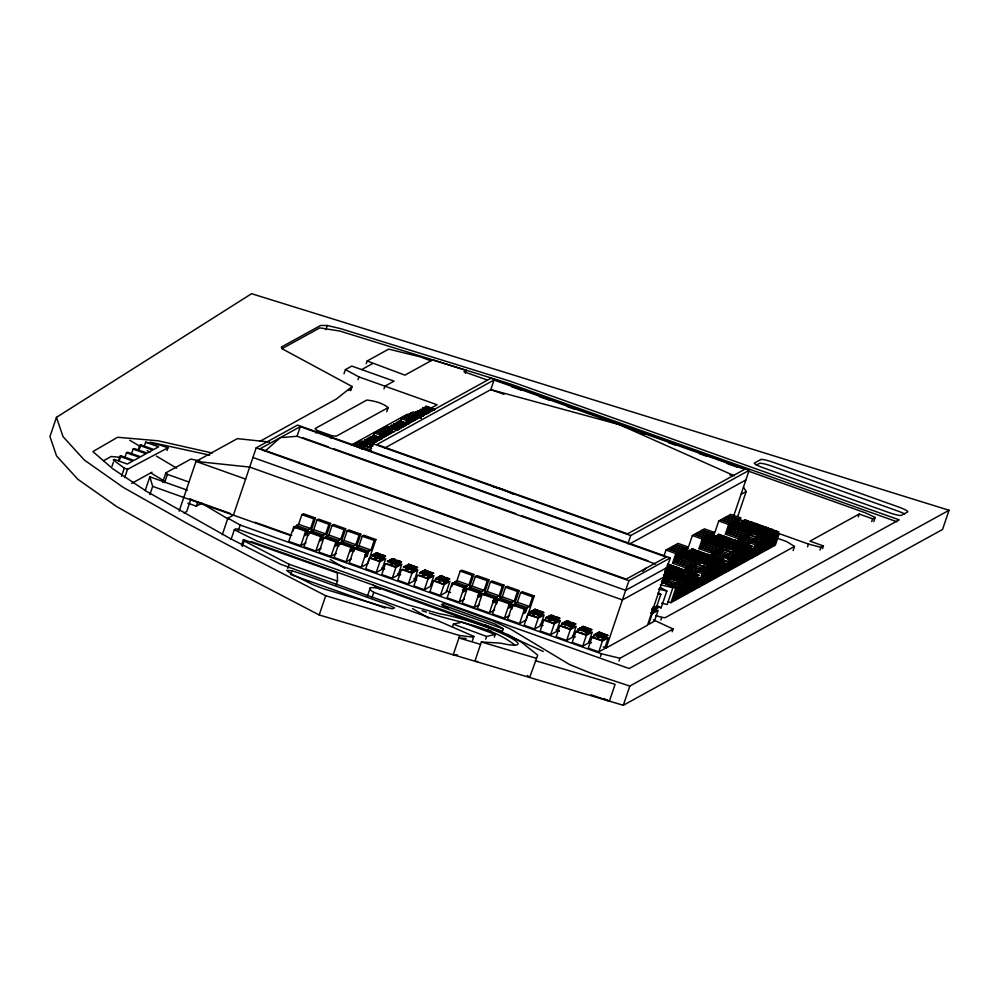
<?xml version="1.0" encoding="UTF-8"?>
<svg xmlns="http://www.w3.org/2000/svg" width="999" height="999" viewBox="0 0 999 999"><rect width="100%" height="100%" fill="white"/><g stroke="black" fill="none" stroke-linecap="round" stroke-linejoin="round"><path stroke-width="1.5" d="M56.456 417.345L49.95 436.575L56.543 455.906L77.885 479.333L116.796 506.655L180.032 542.332L319.205 614.972L623.301 705.294L942.544 529.482L949.05 510.264L251.573 293.706L56.456 417.345L63.049 436.675L84.403 460.102L123.302 487.425L186.538 523.101L254.545 559.028L325.711 595.741L459.74 635.551L472.927 637.112L473.851 636.413L437.437 620.504L280.756 564.31L230.669 538.786L146.341 491.233L112.712 468.743L92.895 451.585L117.607 437.275L158.117 440.784L212.275 453.022M112 466.296L113.399 462.175M118.481 460.489L119.868 456.368L120.941 455.781L133.928 460.414L139.473 457.367L126.486 452.734L124.625 458.229M119.081 461.276L120.941 455.781M121.503 476.323L124.288 468.081L113.262 460.015L114.323 459.428L127.31 464.06L132.855 461.001L119.868 456.368M131.231 454.582L133.092 449.088L134.166 448.501L147.153 453.134L152.697 450.074L139.71 445.454L138.312 449.575M124.725 477.572L127.51 469.33L167.944 447.777L160.24 445.179L145.642 442.182L144.718 444.93M138.911 450.362L140.772 444.867L153.759 449.488L158.629 446.815L145.642 442.182M145.205 490.546L149.85 476.81L187.437 490.209M149.887 494.605L152.672 486.376L149.85 476.81M167.008 450.524L167.944 447.777M162.612 482.455L165.871 472.839L190.859 459.078L199.9 460.976M164.635 482.604L167.42 474.363L165.871 472.839M179.146 511.188L195.991 461.413L237.35 438.636L269.555 442.045M190.896 499.138L186.713 511.5L184.016 512.986M187.824 503.184L196.316 506.206L197.715 502.085M222.302 534.677L227.884 518.194L233.416 515.147L256.194 447.852L297.54 425.087L670.279 557.929L647.502 625.224L606.156 648.001L603.221 646.952M231.081 539.398L234.34 529.782L235.527 528.871L237.837 529.145L629.195 668.543L899.175 519.855L510.089 381.181L340.746 328.683L327.285 325.499L320.592 325.474L281.293 347.115L283.079 349.288L352.11 386.526L350.724 390.646M238.336 530.531L240.197 525.037L227.884 518.194M241.546 545.117L243.406 539.622L337.312 572.976L337.5 581.118L336.101 585.239M242.32 546.453L244.181 540.958L243.406 539.622M325.886 329.62L327.285 325.499M281.78 437.55L297.028 436.251L300.287 426.635L666.258 557.08L626.186 579.145L260.215 448.701L300.287 426.635M315.996 433.129L316.92 430.382L315.06 428.583L366.858 400.05C374.25 400.899 382.38 402.822 388.149 407.642L386.75 411.763M343.993 373.738L345.392 369.618L351.81 366.084L394.031 381.131L384.902 386.163L383.966 388.911M295.629 527.859L296.441 525.462L298.614 524.263L301.86 514.647L303.509 513.748L315.472 518.006L313.836 518.918L310.577 528.533L308.404 529.72L306.78 534.527L304.957 535.539L306.581 530.731L294.605 526.461L293.681 526.972L288.798 541.396L300.774 545.666L306.031 542.769M292.982 531.268L294.205 527.672M331.044 438.486L331.98 435.739L336.351 436.163L388.149 407.642M287.762 568.406L289.161 564.298L244.181 540.958M291.084 573.301L291.958 570.741L303.022 574.4L386.538 604.17L394.53 607.829L392.495 608.828L382.704 606.418L323.751 588.861L313.236 584.852A1034.04 136.763 18.7 0 1 290.359 573.314L286.688 570.441L291.958 570.741M300.774 545.666L305.657 531.243L306.581 530.731M358.004 379.657L358.941 376.91L345.392 369.618M310.726 533.241L311.538 530.844L313.711 529.645L316.97 520.029L318.606 519.13L330.582 523.389L328.933 524.3L325.686 533.916L323.514 535.114L321.89 539.922L320.055 540.921L321.69 536.113L309.715 531.843L308.791 532.355L303.908 546.778L315.871 551.048L321.129 548.151M366.246 363.723L367.17 360.976L388.698 349.126L420.429 356.905L430.881 360.839M308.491 535.452L309.715 531.843M310.602 532.43L315.472 518.006M315.871 551.048L320.754 536.625L321.69 536.113M338.611 540.496L326.648 536.226L328.821 535.027L332.068 525.412L333.716 524.512L345.691 528.783L344.043 529.682L340.784 539.298L338.611 540.496L336.988 545.304L335.164 546.303L336.788 541.495L324.812 537.237L323.888 537.749L319.006 552.16L330.981 556.431L336.238 553.533M325.699 537.812L330.582 523.389M360.077 448.101L360.889 445.704L355.319 443.718L353.321 444.817L358.891 446.803L360.889 445.704M360.602 447.814L361.413 445.417L363.399 444.318L357.829 442.332L355.844 443.431L361.413 445.417M361.775 449.125L363.399 444.318M363.923 444.031L362.3 448.838L364.298 447.739L365.921 442.932L360.352 440.946L358.354 442.045L363.923 444.031L365.921 442.932M330.981 556.431L335.864 542.007L336.788 541.495M373.464 436.663L374.687 433.054L376.673 431.955L382.242 433.941L381.031 437.55M370.105 450.362L372.427 443.506L490.871 378.271L749.15 470.329L733.566 516.358M340.934 544.018L341.745 541.608L343.918 540.409L347.177 530.794L348.813 529.895L360.789 534.165L359.141 535.064L355.894 544.68L353.721 545.879L352.098 550.686L350.262 551.685L351.898 546.878L339.922 542.619L338.998 543.131L334.116 557.542L346.079 561.813L351.336 558.916M338.698 546.216L339.922 542.619M340.809 543.194L345.691 528.783M319.205 614.972L325.711 595.741M379.033 438.648L380.257 435.04L382.242 433.941M382.767 433.653L381.143 438.461L383.141 437.362L384.765 432.555L379.195 430.569L377.197 431.668L382.767 433.653L384.765 432.555M385.289 432.267L383.653 437.075L385.651 435.976L387.287 431.168L381.718 429.183L379.72 430.282L385.289 432.267L387.287 431.168M387.799 430.881L386.176 435.689L388.174 434.59L389.797 429.782L384.228 427.797L382.23 428.896L387.799 430.881L389.797 429.782M390.322 429.495L388.698 434.303L390.684 433.204L392.32 428.396L386.75 426.411L384.752 427.51L390.322 429.495L392.32 428.396M346.079 561.813L350.961 547.39L351.898 546.878M375.899 539.547L374.25 540.447L370.991 550.062L368.818 551.261L367.195 556.068L365.372 557.067L366.995 552.26L355.032 548.001L354.096 548.513L349.213 562.924L361.188 567.195L367.757 563.573L375.899 539.547L363.923 535.277L362.275 536.188L359.028 545.791L356.855 546.99L356.044 549.4M353.808 551.598L355.032 548.001M355.906 548.576L360.789 534.165M399.862 422.127L401.074 418.519L403.072 417.42L408.641 419.405L407.018 424.213M405.831 422.902L406.643 420.504L408.641 419.405M409.815 415.659L410.626 413.261L416.196 415.247L414.573 420.055L412.575 421.153L414.198 416.346L416.196 415.247M409.165 419.118L407.542 423.926L409.528 422.827L411.163 418.019L405.594 416.034L403.596 417.132L409.165 419.118L411.163 418.019M411.675 417.732L410.052 422.54L412.05 421.441L413.673 416.633L408.104 414.647L406.106 415.746L411.675 417.732L413.673 416.633M361.188 567.195L366.071 552.772L366.995 552.26M416.72 414.96L415.084 419.767L417.082 418.668L418.706 413.861L413.136 411.875L411.151 412.974L416.72 414.96L418.706 413.861M367.445 596.191L370.229 587.961M376.223 572.552L379.882 561.738L385.739 558.516L382.08 569.33L376.223 572.552L365.734 568.818L369.393 558.004L379.882 561.738M371.903 597.814L373.763 592.332A33.729 4.458 18.7 0 1 381.993 589.035L508.166 634.627L521.903 642.519L537.712 655.144L529.657 677.484L527.335 675.511M392.27 578.271L395.929 567.457L401.785 564.235L398.126 575.049L392.27 578.271L381.78 574.537L385.439 563.723L395.929 567.457M465.372 373.214L466.296 370.467L432.642 359.865L404.92 375.137L367.17 360.976M408.316 583.99L411.975 573.176L417.832 569.954L414.173 580.769L408.316 583.99L397.827 580.257L401.486 569.442L411.975 573.176M494.055 379.995L376.898 444.518L627.522 533.841L744.68 469.318L494.055 379.995L490.809 389.61L384.54 448.126M424.363 589.71L428.022 578.896L433.878 575.674L430.219 586.488L424.363 589.71L413.873 585.976L417.532 575.162L428.022 578.896M435.926 579.582L433.578 580.881L429.92 591.695L440.409 595.429L446.266 592.207L449.925 581.393L444.068 584.615L440.409 595.429M443.007 606.043L443.943 603.296L492.669 620.766L510.289 628.945L569.605 664.56L590.534 673.101L629.82 686.063L949.05 510.264M453.983 584.303L454.795 581.905L456.968 580.706L460.214 571.091L461.863 570.179L473.826 574.45L472.19 575.362L468.931 584.964L466.758 586.163L465.134 590.971L463.311 591.982L464.935 587.175L452.959 582.904L452.035 583.416L447.152 597.839L459.128 602.097L464.385 599.213M451.748 586.513L452.959 582.904M459.128 602.097L464.011 587.687L464.935 587.175M452.472 626.91L453.396 624.163L462.013 622.14L495.242 634.427L494.305 637.175M469.08 589.685L469.892 587.287L472.065 586.088L475.324 576.473L476.96 575.561L488.936 579.832L487.287 580.744L484.04 590.347L481.868 591.545L480.232 596.353L478.409 597.365L480.032 592.557L468.069 588.286L467.145 588.798L462.262 603.221L474.225 607.492L479.483 604.595M468.956 588.873L473.826 574.45M456.768 655.257L453.234 654.782L459.74 635.551M474.225 607.492L479.108 593.069L480.032 592.557M484.19 595.067L485.002 592.669L487.175 591.47L490.422 581.855L492.07 580.956L504.033 585.214L502.397 586.126L499.138 595.741L496.965 596.927L495.342 601.735L493.518 602.747L495.142 597.939L483.166 593.668L482.242 594.18L477.36 608.603L489.335 612.874L494.592 609.977M484.053 594.255L488.936 579.832M472.465 640.534L473.851 636.413M489.335 612.874L494.218 598.451L495.142 597.939M373.763 592.332L407.58 604.77L440.434 613.998A46.079 6.094 18.7 0 1 505.819 635.302A46.079 6.094 18.7 0 1 500.536 643.144L481.381 641.982L474.875 661.201L477.672 661.513M499.288 600.449L500.099 598.051L502.272 596.853L505.531 587.237L507.167 586.338L519.143 590.596L517.494 591.508L514.248 601.123L512.075 602.31L510.439 607.117L508.616 608.129L510.239 603.321L498.276 599.05L497.352 599.562L492.47 613.985L504.433 618.256L509.69 615.359M496.653 603.858L498.276 599.05M485.689 639.21L486.625 636.463L495.242 634.427M499.163 599.637L504.033 585.214M504.433 618.256L509.315 603.833L510.239 603.321M501.86 632.979L503.259 628.858L494.767 623.863L441.546 604.62L443.943 603.296M534.24 595.978L532.604 596.89L529.345 606.505L527.172 607.704L525.549 612.499L523.726 613.511L525.349 608.703L513.374 604.432L512.45 604.944L507.567 619.368L519.542 623.638L526.111 620.017L534.24 595.978L522.277 591.72L520.629 592.619L517.382 602.235L515.209 603.433L514.398 605.831M511.75 609.24L512.974 605.644M514.26 605.019L519.143 590.596M519.542 623.638L524.425 609.215L525.349 608.703M531.256 612.499L527.747 614.435L524.088 625.262L534.577 628.995L540.434 625.774L544.093 614.947L538.236 618.181L534.577 628.995M546.141 618.868L543.793 620.154L540.134 630.981L550.624 634.715L556.48 631.493L560.139 620.666L557.517 619.742M550.624 634.715L554.283 623.9L560.139 620.666M562.187 624.587L559.84 625.874L556.181 636.7L566.67 640.434L572.527 637.212L576.186 626.385L570.329 629.62L566.67 640.434M578.234 630.307L575.886 631.593L572.227 642.419L582.717 646.153L588.573 642.931L592.232 632.105L586.376 635.339L582.717 646.153M594.28 636.026L591.932 637.312L588.274 648.139L598.763 651.872L604.62 648.651L608.279 637.824L602.422 641.058L598.763 651.872M627.921 543.793L630.719 535.551L749.15 470.329M600.461 656.518L601.398 653.771L619.954 658.266L673.101 629.008L653.346 619.83M606.156 648.001L628.933 580.706L670.279 557.929M619.03 661.013L619.954 658.266M591.071 694.78L609.402 701.161L615.097 684.34L535.352 660.651M664.023 555.819L665.983 550.049L667.969 548.951L677.834 552.459L674.575 562.075L672.577 563.174L685.614 567.819L687.612 566.72L674.575 562.075M662.512 583.478L663.736 579.87L661.738 580.968M663.036 583.191L664.26 579.582L666.258 578.483L663.361 577.447M656.056 608.341L660.801 594.33L658.141 592.894M623.301 705.294L629.82 686.063M666.258 578.483L664.622 583.291L671.478 585.726M673.376 585.938L665.147 583.004L666.783 578.196L668.768 577.097L664.422 575.549M672.577 563.174L675.836 553.558L677.834 552.459M665.147 583.004L667.145 581.905L668.768 577.097M667.669 581.618L669.293 576.81L671.291 575.711C676.835 578.146 664.622 573.963 671.378 575.661L669.667 580.519L667.669 581.618L674.512 584.053M675.099 561.788L677.097 560.689L690.134 565.334L688.136 566.433L675.099 561.788L678.358 552.172L680.344 551.073L670.491 547.564L668.493 548.663L678.358 552.172M655.569 606.555L661.151 607.817L666.845 590.996L660.202 587.424M677.097 560.689L680.344 551.073M677.622 560.402L679.607 559.303L692.644 563.948L690.659 565.047L677.622 560.402L680.868 550.786L682.866 549.687L673.014 546.178L671.016 547.277L680.868 550.786M679.607 559.303L682.866 549.687M680.132 559.015L682.13 557.917L695.167 562.562L693.169 563.661L680.132 559.015L683.391 549.4L685.389 548.301L675.524 544.792L673.526 545.891L683.391 549.4M660.863 620.092L661.788 617.357L665.147 617.694L794.505 546.453L786.8 541.633L776.548 537.974M682.13 557.917L685.389 548.301M695.604 560.451L697.777 561.126L695.691 562.275L682.654 557.629L685.901 548.014L687.899 546.915L678.046 543.406L676.048 544.505L685.901 548.014M662.25 581.942L672.889 587.674L667.195 604.495L661.613 603.221M682.654 557.629L684.652 556.53L687.899 546.915M687.487 549.937L692.369 535.514L694.367 534.415L704.22 537.924L700.973 547.539L698.975 548.638L712.012 553.284L714.01 552.185L700.973 547.539M667.956 601.623L670.878 602.672L675.749 588.249L677.747 587.15L672.177 585.164L670.179 586.263L675.749 588.249M677.747 587.15L672.864 601.573L670.878 602.672M678.271 586.863L673.388 601.286L675.386 600.187L680.269 585.764L674.7 583.778L672.702 584.877L678.271 586.863L680.269 585.764M684.402 571.428L685.614 567.819M680.794 585.476L675.911 599.899L677.909 598.801L682.779 584.378L677.21 582.392L675.224 583.491L680.794 585.476L682.779 584.378M685.988 571.528L687.612 566.72M690.621 572.702L686.513 571.241L688.136 566.433M683.304 584.09L678.421 598.513L680.419 597.414L685.302 582.991L679.732 581.006L677.734 582.105L683.304 584.09L685.302 582.991M686.513 571.241L688.511 570.142L690.134 565.334M697.252 572.789L689.023 569.855L690.659 565.047M685.776 581.406L688.136 581.942L685.826 582.704L680.943 597.127L682.941 596.028L687.824 581.605L684.452 580.844M689.023 569.855L691.021 568.756L692.644 563.948M698.401 570.904L691.545 568.468L693.169 563.661M698.975 548.638L702.235 539.023L704.22 537.924M691.545 568.468L693.543 567.37L695.167 562.562M672.165 631.743L673.101 629.008M702.285 570.017L694.068 567.082L695.691 562.275M701.498 547.252L703.483 546.153L716.533 550.799L714.535 551.898L701.498 547.252L704.745 537.637L706.743 536.538L696.89 533.029L694.892 534.128L704.745 537.637M690.034 583.316L686.375 594.13L688.124 593.169L691.783 582.355L690.034 583.316L687.1 582.28M694.068 567.082L696.053 565.983L697.689 561.176L684.652 556.53M703.483 546.153L706.743 536.538M704.008 545.866L706.006 544.767L719.043 549.413L717.045 550.511L704.008 545.866L707.267 536.251L709.265 535.152L699.4 531.643L697.414 532.742L707.267 536.251M695.354 575.337L696.578 571.728L698.576 570.629L704.145 572.614L699.263 587.037L697.265 588.136L702.147 573.713L704.145 572.614M706.006 544.767L709.265 535.152M706.53 544.48L708.528 543.381L721.565 548.026L719.567 549.125L706.53 544.48L709.777 534.865L711.775 533.766L701.922 530.257L699.924 531.356L709.777 534.865M708.528 543.381L711.775 533.766M727.309 554.982L720.454 552.547L722.452 551.448L724.075 546.64C717.482 544.73 729.445 549.188 724.175 546.59L722.09 547.739L709.04 543.094L712.299 533.478L714.297 532.38L704.445 528.871L702.447 529.97L712.299 533.478M698.051 578.896L694.392 589.71L696.141 588.748L699.799 577.934L698.051 578.896L695.129 577.859M709.04 543.094L711.038 541.995L714.297 532.38M712.961 538.136L718.768 520.979L720.766 519.88L730.619 523.389L727.372 533.004L725.374 534.103L738.411 538.748L740.409 537.649L727.372 533.004M704.67 572.327L699.787 586.75L701.785 585.651L706.655 571.228L701.086 569.243L699.1 570.342L704.67 572.327L706.655 571.228M710.389 558.091L712.012 553.284M707.18 570.941L702.297 585.364L704.295 584.265L709.178 569.842L703.608 567.857L701.61 568.955L707.18 570.941L709.178 569.842M712.387 556.992L714.01 552.185M714.535 551.898L712.899 556.705L714.897 555.606L716.533 550.799M709.702 569.555L704.819 583.978L706.817 582.879L711.7 568.456L706.131 566.47L704.133 567.569L709.702 569.555L711.7 568.456M722.277 557.754L715.421 555.319L717.045 550.511M712.225 568.169L707.342 582.592L709.327 581.493L714.21 567.07L708.641 565.084L706.655 566.183L712.225 568.169L714.21 567.07M715.421 555.319L717.419 554.22L719.043 549.413M726.161 556.868L717.944 553.933L719.567 549.125M725.374 534.103L728.621 524.487L730.619 523.389M717.944 553.933L719.929 552.834L721.565 548.026M720.454 552.547L722.09 547.739M727.884 532.717L729.882 531.618L742.919 536.263L740.921 537.362L727.884 532.717L731.143 523.101L733.141 522.002L723.276 518.493L721.29 519.592L731.143 523.101M716.42 568.781L712.762 579.595L714.51 578.633L718.169 567.819L716.42 568.781L713.498 567.732M729.882 531.618L733.141 522.002M730.406 531.331L732.404 530.232L745.441 534.877L743.443 535.976L730.406 531.331L733.666 521.715L735.651 520.616L725.798 517.107L723.8 518.206L733.666 521.715M719.105 567.307L715.434 578.121L717.182 577.16L720.853 566.346L719.105 567.307L716.171 566.271M721.353 562L722.976 557.192L724.974 556.093L730.544 558.079L725.661 572.502L723.663 573.601L728.546 559.178L730.544 558.079M732.404 530.232L735.651 520.616M732.929 529.945L734.914 528.846L747.951 533.491L745.966 534.59L732.929 529.945L736.176 520.329L738.174 519.23L728.321 515.721L726.323 516.82L736.176 520.329M737.761 516.396L746.178 491.52L743.456 487.162M734.914 528.846L738.174 519.23M749.899 532.43L752.259 532.966L750.574 532.055L748.476 533.204L735.439 528.558L738.698 518.943L740.684 517.844L730.831 514.335L728.833 515.434L738.698 518.943M735.439 528.558L737.437 527.46L740.684 517.844M731.056 557.792L726.186 572.215L728.171 571.116L733.054 556.693L727.484 554.707L725.486 555.806L731.056 557.792L733.054 556.693M737.187 542.357L738.411 538.748M733.578 556.406L728.696 570.829L730.694 569.73L735.576 555.307L730.007 553.321L728.009 554.42L733.578 556.406L735.576 555.307M738.773 542.457L740.409 537.649M748.888 545.591L739.297 542.17L740.921 537.362M736.101 555.019L731.218 569.442L733.216 568.344L738.086 553.921L732.517 551.935L730.531 553.034L736.101 555.019L738.086 553.921M739.297 542.17L741.295 541.071L742.919 536.263M750.037 543.718L741.82 540.784L743.443 535.976M738.611 553.633L733.728 568.044L735.726 566.945L740.609 552.534L735.039 550.549L733.041 551.648L738.611 553.633L740.609 552.534M741.82 540.784L743.818 539.685L745.441 534.877M751.186 541.833L744.33 539.398L745.966 534.59M744.33 539.398L746.328 538.299L747.951 533.491M755.069 540.934L746.852 538.011L748.476 533.204M746.852 538.011L748.85 536.913L750.474 532.105L737.437 527.46M748.151 546.266L749.362 542.657L751.36 541.558L756.93 543.543L752.047 557.966L750.062 559.065L754.932 544.642L756.93 543.543M748.176 551.298L744.505 562.112L746.253 561.151L749.924 550.337L748.176 551.298L745.242 550.262M757.454 543.256L752.572 557.679L754.57 556.58L759.452 542.157L753.883 540.172L751.885 541.271L757.454 543.256L759.452 542.157M759.977 541.87L755.094 556.293L757.092 555.194L761.962 540.771L756.393 538.786L754.407 539.885L759.977 541.87L761.962 540.771M762.487 540.484L757.604 554.895L759.602 553.808L764.485 539.385L758.915 537.4L756.917 538.498L762.487 540.484L764.485 539.385M765.009 539.098L760.127 553.508L762.125 552.41L767.007 537.999L761.438 536.013L759.44 537.112L765.009 539.098L767.007 537.999M777.234 535.289L773.576 546.103L775.324 545.142L778.983 534.328L777.234 535.289L774.312 534.253M793.119 550.574L794.505 546.453M807.579 546.815L808.503 544.068L820.903 547.34L823.426 545.941L809.977 541.146L859.177 514.048L872.639 518.843L875.174 517.457L865.309 512.787L747.876 470.929M819.967 550.087L820.903 547.34M822.502 548.688L823.426 545.941M858.253 516.795L859.177 514.048M871.715 521.59L872.639 518.843M873.775 521.578L875.174 517.457M265.11 451.098L280.244 437.674M642.732 571.216L646.228 568.119M352.11 386.526L336.488 398.951L259.827 441.383M103.509 460.751L111.101 456.506L120.105 457.28M281.843 348.776L319.78 327.884L339.935 331.081L509.278 383.579L896.902 521.74M126.486 452.734L127.547 452.147L140.534 456.78L146.079 453.721L133.092 449.088M139.71 445.454L140.772 444.867M131.743 483.354L151.985 472.202M361.663 369.593L372.552 363.599M348.589 390.434L351.298 388.936M196.316 506.206L201.673 503.259M466.296 370.467L463.986 371.74L487.387 380.07M351.298 445.03L407.142 414.273L409.99 414.872M410.626 413.261L408.628 414.36L414.198 416.346M756.33 465.109L759.465 463.386A11.788 1.561 18.7 0 1 772.327 466.296L897.214 510.814A11.788 1.561 18.7 0 1 904.407 513.848M630.182 543.668L745.891 479.945M741.021 494.368L746.178 491.52M711.75 537.862L714.46 536.363M667.032 567.544L625.674 590.322L252.934 457.467M663.773 577.16L622.427 599.924L249.688 467.082L195.991 461.413L245.617 479.095M429.22 410.065C423.688 409.428 436.026 413.087 429.32 410.077C426.273 407.992 436.438 412.3 430.032 410.352M427.16 411.938C433.004 414.597 421.016 410.926 426.186 411.188M427.547 412.013L428.334 411.963M426.173 414.31L422.127 412.874L427.048 413.836L423.002 412.387L423.851 412.887M420.329 414.96L418.756 414.685M418.881 416.77L421.103 417.957M388.037 427.097L392.083 428.534L391.271 428.459M396.703 428.047C393.444 425.949 406.693 430.831 395.042 427.747M394.805 429.021L393.868 428.958M375.499 439.073C372.727 439.173 382.13 441.583 377.048 439.535M367.632 444.056C363.911 441.833 378.122 446.978 365.971 443.756M748.039 523.676L747.065 523.039L751.111 524.487L746.191 523.526L750.237 524.962L747.002 523.601M752.085 525.936L750.524 525.649M750.024 526.935L753.458 527.747L749.924 526.573M738.161 527.947L742.207 529.383L740.646 529.108M757.105 527.722L755.544 527.447M744.942 529.87L744.005 529.807M746.977 531.193L743.181 529.732L745.666 530.894M750.773 531.943L748.576 531.868M768.019 530.819C762.449 530.119 774.063 533.553 768.631 531.218M754.108 533.928L752.534 533.653M773.039 532.604C766.37 532.142 782.592 535.839 771.478 532.33M752.659 535.726L756.455 537.187L755.481 536.563M759.128 535.714L757.554 535.439M718.868 539.672C713.298 538.961 724.912 542.407 719.48 540.072M763.298 537.012L764.21 536.95M757.679 537.524L758.391 538.174M772.714 537.337L771.902 537.262M715.421 541.633C711.7 539.423 725.911 544.567 713.761 541.346M712.137 542.832C709.715 540.284 723.85 545.791 713.011 542.345M723.014 541.945L721.453 541.658M720.953 542.944C718.119 540.422 730.381 546.128 720.704 542.657M728.034 543.731L726.473 543.456M725.973 544.742L728.533 546.028L724.487 544.58L729.407 545.541L725.724 544.455M730.993 546.528L734.427 547.34L730.744 546.241M738.948 546.828L738.136 546.753M685.701 552.272L689.747 553.721L685.726 552.397M725.911 549.45L725.099 549.375M743.968 548.613C737.312 548.176 753.496 551.81 742.407 548.339M695.154 552.734C688.573 552.185 703.995 555.844 694.218 552.672M730.931 551.248L730.119 551.173M735.639 551.098C725.898 545.741 744.817 553.071 732.667 549.712M686.251 557.629L684.69 557.355M704.32 556.793L702.747 556.518M709.34 558.578L707.767 558.304M706.568 558.941L707.642 559.59L705.806 559.565L707.479 560.339L709.839 560.876L706.668 558.953L710.714 560.402L708.353 559.865M698.963 559.74L696.603 559.203M714.972 559.902C712.687 557.817 722.165 562.062 716.046 560.177M703.995 561.525L701.623 560.988M719.992 561.7L719.38 561.063L723.426 562.499L719.742 561.413M709.977 562.849L709.003 562.212L713.049 563.661L708.129 562.699L712.175 564.135L708.953 562.774M706.33 564.785L704.77 564.51M714.909 564.622L713.149 564.485L714.01 564.984M721.728 565.422L720.154 565.147M671.103 570.529L670.292 570.454M678.895 570.854C675.062 568.481 687.911 573.701 678.533 570.866C672.727 570.392 687.512 573.938 677.859 570.791M675.249 572.802L673.688 572.527M680.269 574.587L678.708 574.313M687.961 574.9L687.15 574.825M684.677 575.749L687.649 577.122L688.461 577.197L684.602 575.624L689.335 576.723L685.651 575.624M693.081 576.71C688.636 574.525 704.807 579.994 690.621 576.161M673.114 578.521L671.553 578.246M680.918 578.858L679.944 578.221L683.99 579.67L679.07 578.708L681.543 579.87M678.134 580.319L676.573 580.044M682.854 580.169L679.882 578.783M685.938 580.644C682.205 578.409 695.554 583.503 685.027 580.556M379.483 556.655L378.146 556.493L378.621 557.005M375.936 559.84L379.358 560.963M393.019 563.761L392.17 563.673M391.983 565.559L395.741 567.02L394.805 566.396M408.229 569.942L407.38 569.855M408.029 571.278L411.8 572.739L410.851 572.115M418.831 575.124L422.252 576.248M424.076 576.997L427.847 578.458L426.898 577.834M434.877 580.844L438.299 581.967M536.987 613.561L535.664 613.398L536.138 613.91M534.477 614.947L532.879 614.66M553.883 618.818L553.034 618.731M545.092 620.129L548.838 621.465M552.21 619.742C547.877 619.318 559.353 622.614 552.659 619.73C549.737 617.669 559.777 621.965 553.396 620.017M569.929 624.537C565.509 624.025 576.298 627.172 570.953 624.912M561.138 625.849L564.885 627.185M585.139 630.719L583.803 630.556L587.574 632.017L584.64 630.094L589.535 631.068L586.6 629.158L590.372 630.606L588.011 630.082M581.793 632.567L580.943 632.479M580.956 633.029L576.898 631.58L577.747 631.668M466.108 638.461L458.928 637.949L480.569 644.38M453.234 654.782L457.542 655.082M428.084 410.564L425.986 410.015M425.412 412.038L424.113 411.738M424.113 415.322L420.317 413.861L424.35 415.184M416.833 416.358L417.282 416.084M401.698 425.099L400.387 424.8M400.961 426.361L399.275 425.449L403.321 426.898L398.401 425.936L402.447 427.372L400.761 426.473M399.013 426.573L396.915 426.024M391.321 430.419L392.108 430.369M393.044 431.393L392.232 431.318L393.206 431.955M370.829 442.095C365.06 441.658 379.707 445.104 370.142 442.02M369.955 442.582L367.844 442.033M373.364 444.805L372.927 445.079M364.922 444.955L365.372 444.68M746.802 524.163L744.705 523.601M738.761 523.189L740.858 523.738M744.13 525.636L742.819 525.337M762.062 528.971C759.19 529.17 771.59 532.092 761.438 528.758M754.495 528.633C764.397 532.292 747.352 527.247 755.918 529.108M746.478 528.896L744.38 528.346M759.19 531.006L757.891 530.706M764.21 532.792L762.911 532.492M751.498 530.681L749.4 530.132M757.392 531.992C751.635 531.555 766.27 535.002 756.718 531.918M756.518 532.467L754.42 531.918M761.862 533.691L762.649 533.641M761.538 534.265L759.44 533.703M766.558 536.051L764.46 535.501M763.536 536.875L767.319 538.336L763.636 537.237M765.671 540.696L766.495 540.771L765.521 540.134M720.416 538.698L719.105 538.399M726.31 539.997C721.415 539.41 732.567 542.682 727.172 540.384M725.436 540.484L724.125 540.184M730.769 541.695C741.608 544.592 727.722 539.71 731.568 541.645M717.732 540.172L715.634 539.61M740.496 545.854L738.398 545.304M710.863 541.57L711.675 541.645L710.701 541.021M745.516 547.639L743.418 547.09M750.861 548.851L751.673 548.926L750.699 548.301M738.011 546.765C735.139 546.965 747.539 549.887 737.387 546.553M737.824 547.327L735.714 546.778M717.407 544.905L716.096 544.605M742.844 549.113L740.734 548.563M735.139 548.801L733.84 548.501M727.447 548.476L726.148 548.189M726.822 550.362L726.011 550.287L729.695 551.373M742.831 553.271L743.618 553.221M731.842 552.147L731.031 552.072L732.717 552.984M691.345 554.707L690.034 554.408M688.661 556.181L686.563 555.619M711.425 561.863L710.114 561.563M691.882 558.953L690.421 558.928M716.445 563.648L715.134 563.361M721.79 564.86L722.602 564.934L721.628 564.31M693.631 560.164L694.442 560.239L692.757 559.34M708.753 563.336L706.655 562.774M713.773 565.122L711.675 564.572M719.105 566.333L719.555 566.058M710.739 565.946L714.522 567.407L713.711 567.332M698.701 563.911L699.512 563.985L698.538 563.361M700.424 564.897C697.527 564.735 706.043 567.382 702.684 565.634M705.444 566.683L704.632 566.608L705.606 567.245M712.886 569.767L713.698 569.842L712.724 569.205M672.639 569.555L670.541 569.005M677.659 571.341L675.561 570.791M670.167 570.466C666.845 570.566 680.257 573.701 669.53 570.254M682.679 573.139L680.581 572.577M665.759 570.966L666.583 571.041L665.609 570.404M664.884 571.44L665.709 571.515L664.735 570.891M698.064 577.922L698.85 577.884M677.659 575.499C687.674 579.158 670.354 574.125 679.083 575.986M664.934 573.401L665.734 573.351M682.354 577.872L681.043 577.572M687.374 579.657L686.063 579.37M674.662 577.559L672.564 576.997M692.719 580.869L693.531 580.943L692.557 580.319M679.682 579.345L677.584 578.783M674.038 579.432L673.214 579.358L676.897 580.444M690.047 582.342L690.833 582.292M679.058 581.218L678.234 581.143L679.919 582.055M689.173 582.829L689.61 582.554M652.097 610.651L652.909 610.726L651.935 610.089M653.783 611.7L654.595 611.775L653.621 611.151M652.11 612.624L652.921 612.699L651.947 612.075M383.042 558.903L383.891 558.99L382.942 558.366M382.205 559.365L383.054 559.452L382.105 558.828M375.287 558.416L376.111 558.391M371.253 558.066L370.404 557.979L374.113 559.09M381.368 559.827L381.868 559.577M374.45 558.878L375.274 558.853M399.088 564.622L399.937 564.71L398.988 564.085M391.333 564.135L392.157 564.11M387.3 563.786L386.451 563.698L390.159 564.81M397.415 565.546L398.264 565.634L397.315 565.009M415.971 569.88L416.82 569.967L415.871 569.355M414.298 570.804L415.147 570.891L414.198 570.267M403.346 569.505L402.497 569.418L406.206 570.529M413.461 571.266L413.961 571.016M432.018 575.599L432.867 575.686L431.918 575.074M430.344 576.523L431.193 576.61L430.244 575.986M423.426 575.574L424.25 575.549M447.227 581.78L448.076 581.868L447.127 581.256M446.391 582.242L446.89 581.992M440.684 582.817C437.649 582.567 446.216 585.352 442.944 583.553M542.22 614.885L543.056 614.847M529.607 614.51C526.573 614.26 535.139 617.045 531.868 615.247M532.792 615.322L533.641 615.409L532.704 614.785M538.873 616.733L539.722 616.808L538.786 616.196M534.852 616.371L534.003 616.296L537.712 617.394M558.279 620.604L559.115 620.691L558.179 620.067M538.036 617.195L538.873 617.157M548.851 621.041L549.687 621.128L548.751 620.504M554.92 622.452L555.769 622.527L554.832 621.915M550.899 622.09L550.049 622.015L554.083 623.339M554.083 622.914L554.92 622.877M571.803 627.709L572.652 627.797L571.715 627.172M564.897 626.76L565.734 626.848L564.797 626.223M566.945 627.809L566.096 627.734L569.805 628.833M570.129 628.633L570.978 628.708L570.042 628.096M588.698 632.966L589.198 632.717M587.025 633.89L587.862 633.965L586.925 633.354M582.991 633.528L582.142 633.453L585.851 634.552M586.176 634.353L587.025 634.427L586.088 633.816M597.827 637.737L598.651 637.699M593.793 637.387L592.944 637.3L596.977 638.623M596.99 638.199L597.814 638.161M603.071 639.61L603.908 639.685L602.971 639.073M599.038 639.26L598.189 639.173L601.898 640.272M602.235 640.072L602.734 639.81M150.424 442.207L209.79 455.169M660.327 584.815L672.889 587.674M658.466 589.098L666.845 590.996M658.016 593.693L660.801 594.33M428.284 410.002L429.832 410.464M422.939 412.949L426.148 414.185M416.958 415.684L418.156 415.609M401.898 424.538L405.119 425.911L401.074 424.463L405.994 425.424L401.86 423.963M399.213 426.011L399.975 426.211M766.458 530.544C778.958 534.29 762.637 527.984 768.83 531.106M776.498 534.115L777.697 534.04M770.604 532.817L771.353 533.016M737.512 524.275L740.746 525.636L737.674 524.825M775.624 534.602L776.822 534.527M759.39 530.444C769.105 533.691 754.257 530.307 759.964 530.157M741.658 526.548C751.473 529.745 735.851 526.111 742.569 526.485M773.825 535.589L775.024 535.514M740.147 526.81L740.908 527.01M772.951 536.076L774.512 536.351L773.538 535.714M736.5 526.835L738.061 527.11L737.087 526.485M766.757 535.489C776.573 538.686 760.951 535.052 767.669 535.427M748.388 531.381C759.902 534.94 746.628 529.42 750.049 531.668M747.514 531.868L748.263 532.067M768.468 538.536L769.667 538.461M750.736 534.64L751.935 534.565M767.594 539.023L768.793 538.948M755.756 536.438L756.955 536.363M765.796 540.009L766.995 539.935M374.862 438.861C387.362 442.607 371.041 436.301 377.247 439.423M372.827 440.547C382.542 443.793 367.694 440.409 373.389 440.259M371.316 440.809L372.065 441.009M725.636 539.922C737.337 543.344 720.716 537 727.372 540.272M369.193 446.541L370.392 446.466M735.676 543.506L737.212 543.968M367.407 446.128C362.5 445.017 372.29 448.663 368.906 446.665M734.914 543.968L733.378 543.506M717.931 539.61C729.632 543.031 713.024 536.688 719.68 539.959M747.427 550.124L748.626 550.049M746.553 550.611L747.751 550.536M728.82 546.715L729.57 546.915M712.587 542.557L715.821 543.918L712.749 543.106M744.755 551.598L745.953 551.523M711.076 542.819L711.837 543.019M743.88 552.085L745.441 552.36L744.467 551.723M737.687 551.498L740.921 552.872L738.561 552.335M735.089 550.998L731.855 549.637L733.578 549.65M736.937 551.972L735.389 551.51M739.397 554.545L740.971 554.82L739.997 554.195M693.581 552.459L694.342 552.659M697.727 554.732L698.488 554.92M723.713 563.186L725.274 563.461L724.3 562.837M684.715 553.346L687.949 554.707L684.877 553.896M701.585 557.717L704.819 559.09L700.774 557.642L705.694 558.603L701.648 557.167L702.497 557.654M722.839 563.673L724.038 563.598M706.605 559.515L708.154 559.977M705.094 559.777L705.856 559.977M688.86 555.619C698.676 558.816 683.066 555.182 689.772 555.556M713.973 564.56L717.207 565.933L713.523 564.835M690.584 558.666C701.835 562.262 689.298 556.743 692.145 558.941M687.861 558.179C692.894 559.115 681.693 555.531 687.062 557.917M717.482 566.62L718.681 566.545M699.75 562.724L700.499 562.924M715.684 567.607L716.882 567.532M714.809 568.094L716.008 568.019M702.971 565.509L704.17 565.434M713.011 569.08L714.572 569.355L713.598 568.731M668.019 564.547L669.58 564.835L667.894 563.923M667.145 565.034L668.706 565.309L667.732 564.672M666.021 568.194L669.255 569.567L665.571 568.468M682.879 572.577C694.58 575.998 677.971 569.655 684.627 572.927M668.656 570.729L669.417 570.928M689.622 577.41L694.355 578.508L691.121 577.147L689.435 577.547L693.481 578.995L691.795 578.084M694.642 579.195L696.203 579.47L695.229 578.846M672.514 573.726L675.749 575.099L671.703 573.651L673.388 573.251L676.623 574.612L672.939 573.526M693.768 579.682L694.967 579.607M682.554 577.31C694.255 580.731 677.634 574.388 684.303 577.659M676.023 575.786L676.785 575.986M664.822 573.414L668.044 574.787L665.684 574.25M691.083 581.156L692.632 581.306M686.613 583.616L687.811 583.541M653.021 607.517L654.57 607.979M655.544 610.127L657.105 610.401L656.131 609.765M654.707 610.589L655.906 610.514M652.185 609.989L653.746 610.264L652.06 609.353M653.87 611.038L655.069 610.976M652.197 611.962L653.396 611.888M650.511 612.887L651.723 612.812M377.872 556.381L378.633 556.58M378.996 556.58L383.042 557.479L379.27 556.018L382.205 557.942L378.496 556.83M383.117 558.241L384.727 558.528L383.778 557.917M399.163 563.96L400.774 564.248L399.825 563.636M379.77 560.089L381.031 560.039M397.49 564.885L398.751 564.835M378.933 560.551L380.194 560.501M414.373 570.142L415.984 570.429L415.035 569.805M395.816 565.809L397.078 565.759M389.735 564.398L390.996 564.348M394.98 566.271L396.241 566.221M425.462 574.662C434.777 577.647 420.841 574.512 425.924 574.625M430.419 575.861L432.005 576.036M411.863 571.528L413.124 571.478M447.302 581.118L448.913 581.406L447.964 580.794M405.781 570.117L407.043 570.067M411.026 571.99L412.287 571.94M428.746 576.785L430.007 576.735M427.909 577.247L429.17 577.197M421.828 575.836L423.089 575.786M427.072 577.709L428.334 577.659M444.792 582.504L446.053 582.454M438.711 581.093L440.297 581.268M443.956 582.966L445.217 582.917M437.874 581.555L439.135 581.505M443.119 583.428L444.73 583.716L443.781 583.091M536.513 613.473L539.71 614.835L536.013 613.736M540.634 615.147L542.232 615.434L541.296 614.81M539.797 615.609L541.058 615.559M538.961 616.071L540.222 616.021M556.68 620.866L557.942 620.816M550.599 619.455L551.361 619.655M551.723 619.655L553.234 620.104M569.442 624.45C580.869 627.872 564.56 621.565 571.116 624.812M555.844 621.328L557.105 621.278M573.563 626.123L575.162 626.41L574.225 625.786M555.007 621.79L556.605 622.077L555.669 621.453M572.727 626.585L573.988 626.535M548.926 620.379L550.511 620.541M571.89 627.047L573.151 626.997M589.61 631.843L590.871 631.793M584.652 630.631L586.163 631.093M588.773 632.305L590.384 632.592L589.435 631.967M570.217 627.971L571.478 627.921M605.656 637.562L606.917 637.512M587.1 633.229L588.698 633.516L587.762 632.891M604.82 638.024L606.081 637.974M603.983 638.486L605.594 638.773L604.645 638.149M603.146 638.948L604.757 639.235L603.808 638.611M493.244 486.725L502.21 489.173L513.561 494.23M481.381 641.982L536.176 658.254M331.98 435.739L316.92 430.382M655.656 615.484L661.788 617.357M422.09 610.701L426.473 612.125M429.258 613.024C457.842 622.814 490.184 625.874 514.635 644.879M422.34 410.04C429.22 411.838 416.208 407.142 422.852 410.427C425.899 412.512 415.734 408.204 422.14 410.152M426.361 411.675C436.263 414.285 420.916 408.766 427.36 411.825M416.108 413.461C422.527 415.409 412.362 411.101 415.397 413.186M741.058 523.638L743.418 524.163L740.184 522.802L739.372 522.727L742.544 524.65L738.523 523.326M756.118 528.995L758.478 529.532L754.944 528.359M771.178 534.365C778.059 536.176 765.047 531.48 771.69 534.752C774.787 536.825 764.61 532.604 770.978 534.477M737.387 524.95L739.872 526.123L737.512 525.586M769.48 537.287L771.478 537.474M749.063 534.865L751.435 535.402L750.461 534.765M730.057 538.798C736.937 540.609 723.925 535.914 730.569 539.185C733.603 541.271 723.438 536.962 729.857 538.911M745.117 544.168C751.997 545.978 738.985 541.283 745.629 544.555C748.663 546.64 738.498 542.332 744.917 544.28M737.412 543.856C744.305 545.654 731.293 540.958 737.936 544.243C741.233 546.128 731.243 542.757 736.588 543.444M748.438 548.876L750.773 549.288M711.862 539.01L714.347 540.172L710.988 539.485M711.113 540.122L713.473 540.659L711.788 539.747M718.481 545.179L720.841 545.704L717.669 543.781L721.715 545.229L716.795 544.268L717.769 544.905M740.409 553.296L742.407 553.483M722.677 549.4L724.662 549.587M364.198 442.058L366.558 442.594L362.512 441.146L365.684 443.069L363.324 442.532M363.998 442.157L362 441.983M700.986 554.807C707.866 556.618 694.854 551.923 701.498 555.194C704.532 557.28 694.367 552.971 700.786 554.92M715.846 560.289C707.117 558.141 724.088 563.811 714.722 559.615M693.281 554.495C700.174 556.293 687.162 551.61 693.806 554.882C696.89 556.955 686.713 552.734 693.081 554.607M684.602 554.02L687.075 555.194L684.715 554.657M697.976 561.013L700.336 561.55L696.553 560.089L697.165 560.726L695.779 560.938M692.881 559.964L690.759 559.153M697.102 561.5L699.462 562.037L696.653 560.464M682.28 569.667C689.16 571.465 676.161 566.77 682.792 570.042C685.838 572.14 675.674 567.819 682.08 569.767M697.339 575.024C704.22 576.835 691.221 572.14 697.851 575.412C700.898 577.509 690.734 573.189 697.14 575.137M695.641 577.946L697.639 578.134M665.896 568.881L668.381 570.042L666.021 569.505M679.283 575.874L681.643 576.411L677.959 575.312M669.879 578.471L671.877 578.658M654.732 607.892L657.092 608.416L655.406 607.517M652.934 608.179L655.419 609.34L653.059 608.803M393.993 559.403C400.886 561.188 387.749 556.53 394.568 559.79C397.49 561.85 387.45 557.554 393.831 559.502M382.355 556.018L384.715 556.555L383.029 555.644M382.192 556.106C373.651 553.97 390.784 559.852 380.669 555.107C393.494 558.566 376.573 552.422 383.191 555.556M425.249 571.303L427.609 571.84L423.838 570.379L426.773 572.302L421.89 571.316L424.812 573.239L421.054 571.778L423.414 572.315M425.087 571.391L422.727 570.866L424.413 571.765M413.611 567.919L415.971 568.456L412.2 566.995L415.134 568.918L410.252 567.932L413.174 569.855L409.415 568.394L411.775 568.931M413.449 568.006L411.089 567.469L411.551 567.981M446.541 578.896L448.901 579.432L447.215 578.521M429.657 573.638L432.018 574.175L428.246 572.714L431.181 574.637L426.298 573.651L429.22 575.574L425.462 574.113L427.822 574.65M446.378 578.983C437.924 576.885 454.882 582.679 444.855 577.984C457.679 581.443 440.759 575.299 447.377 578.433M429.495 573.726L427.135 573.189L428.821 574.1M390.646 561.251C399.088 563.349 382.13 557.554 392.17 562.25C379.345 558.791 396.253 564.934 389.647 561.8M390.484 561.338L388.124 560.801L389.81 561.713M423.576 572.227L425.936 572.764L424.25 571.853M378.996 557.867C385.889 559.677 372.764 554.969 379.583 558.241C382.505 560.302 372.465 556.006 378.833 557.954M411.938 568.843L414.298 569.38L412.612 568.468M439.622 577.946L441.983 578.483L440.297 577.572M439.46 578.034C431.006 575.936 447.964 581.73 437.937 577.047C450.761 580.494 433.841 574.35 440.459 577.484M427.984 574.562L430.344 575.099L428.658 574.188M552.347 615.846C559.24 617.632 546.103 612.974 552.922 616.221C555.894 618.269 545.829 614.06 552.185 615.933M540.696 612.462L543.056 612.999L541.371 612.087M568.394 621.565C575.274 623.388 562.15 618.668 568.968 621.94C571.89 624 561.85 619.705 568.231 621.653M540.534 612.549C532.092 610.451 549.05 616.246 539.01 611.55C551.848 614.997 534.927 608.866 541.533 612M556.743 618.181L559.115 618.718L557.417 617.807M556.58 618.269C548.139 616.171 565.097 621.965 555.057 617.27C567.894 620.716 550.973 614.585 557.579 617.719M533.778 611.513L536.151 612.05L534.453 611.138M533.616 611.6C525.174 609.502 542.132 615.297 532.092 610.601C544.93 614.06 528.009 607.916 534.615 611.051M599.65 633.466L602.01 634.003L598.239 632.542L601.173 634.465L596.291 633.478L599.213 635.401L595.454 633.94L597.814 634.477M599.487 633.553L597.127 633.016L598.813 633.928M587.849 630.169L585.476 629.632L587.175 630.531M548.988 617.694C557.442 619.792 540.484 613.998 550.524 618.681C537.687 615.234 554.607 621.378 547.989 618.244M548.826 617.782L546.465 617.245L548.151 618.156M565.047 623.413C573.488 625.511 556.53 619.717 566.57 624.412C553.733 620.953 570.654 627.097 564.048 623.963M564.885 623.501L562.512 622.964L564.21 623.875M597.976 634.39L600.337 634.927L598.651 634.015M586.326 630.993L588.698 631.53L587.012 630.631M290.659 574.575L385.239 608.016M289.161 564.298L337.5 581.118M511.538 386.7L521.815 390.359M539.435 396.64L549.712 400.299M567.32 406.581L574.662 409.203M640.721 432.742L645.117 434.315M668.606 442.682L675.948 445.304M699.437 453.671L706.768 456.281M727.322 463.611L737.599 467.27M503.996 394.305L490.809 389.61L619.368 424.662L734.327 475.774M729.707 474.75L732.629 475.799M358.941 376.91L437.1 404.77L431.044 408.091L435.064 409.415L431.019 407.967L433.516 409.39M739.447 519.455L743.855 521.028M757.08 525.736L760.014 526.785M777.647 533.066L808.503 544.068M749.412 525.374L752.347 526.423M425.374 410.726L428.309 411.763M754.345 527.971L757.279 529.02M754.32 531.98L757.242 533.016M718.768 520.979L728.621 524.487M756.031 535.014L758.965 536.051M417.357 415.147L420.279 416.183M417.07 416.633L421.466 418.194M748.963 534.915L759.215 538.573M748.85 536.913L757.067 539.835M746.328 538.299L753.184 540.734M743.818 539.685L750.661 542.12M401.074 418.519L406.643 420.504M749.362 542.657L754.932 544.642M741.295 541.071L749.512 544.005M401.66 423.788L404.595 424.825M720.354 541.383L723.276 542.432M725.274 543.98L728.209 545.029M712.349 541.795L715.284 542.844M711.038 541.995L724.075 546.64M692.369 535.514L702.235 539.023M725.249 547.989L728.171 549.025M390.684 431.168L393.606 432.205M722.577 549.45L732.829 553.109M722.452 551.448L729.307 553.883M719.929 552.834L728.159 555.769M717.419 554.22L725.636 557.155M374.687 433.054L380.257 435.04M722.976 557.192L728.546 559.178M714.897 555.606L723.114 558.541M714.21 557.305L715.159 557.804L711.138 556.493L722.489 560.127M715.122 557.966L717.856 558.941M720.604 559.927L723.338 560.901M706.88 558.104L709.802 559.14M372.59 439.797L375.524 440.834M372.427 443.506L630.719 535.551M691.283 557.392L694.205 558.441M701.523 561.051L704.457 562.087M696.203 559.989L699.138 561.038M665.983 550.049L675.836 553.558M369.892 445.267L372.814 446.316M364.573 444.218L367.495 445.254M364.285 445.704L371.603 448.314M696.178 563.998L706.43 567.644M364.298 447.739L371.141 450.174M696.053 565.983L704.283 568.918M352.797 445.104L358.366 447.09M693.543 567.37L700.386 569.805M691.021 568.756L699.238 571.69M696.578 571.728L702.147 573.713M688.511 570.142L696.728 573.076M693.356 573.676L697.464 575.149M303.097 437.837L328.047 446.728M333.916 448.813L515.884 513.673M521.753 515.771L647.951 560.751M670.229 568.98L673.164 570.029M680.481 572.639L683.416 573.676M297.028 436.251L655.656 564.073M667.557 570.454L670.491 571.503M677.809 574.113L685.127 576.723M672.489 573.051L675.424 574.1M665.496 573.651L671.291 575.711M687.824 581.605L682.255 579.62L680.257 580.719L685.826 582.704M672.464 577.06L675.386 578.096M663.498 574.75L669.293 576.81M669.78 578.533L678.571 581.655M663.885 577.16L666.783 578.196M669.667 580.519L676.51 582.954M667.145 581.905L675.361 584.84M256.194 447.852L628.933 580.706M301.86 514.647L313.836 518.918M316.97 520.029L328.933 524.3M332.068 525.412L344.043 529.682M347.177 530.794L359.141 535.064M362.275 536.188L374.25 540.447M460.214 571.091L472.19 575.362M475.324 576.473L487.287 580.744M490.422 581.855L502.397 586.126M505.531 587.237L517.494 591.508M520.629 592.619L532.604 596.89M167.42 474.363L188.661 481.93M298.614 524.263L310.577 528.533M313.711 529.645L325.686 533.916M328.821 535.027L340.784 539.298M343.918 540.409L355.894 544.68M359.028 545.791L370.991 550.062M456.968 580.706L468.931 584.964M472.065 586.088L484.04 590.347M487.175 591.47L499.138 595.741M502.272 596.853L514.248 601.123M517.382 602.235L529.345 606.505M296.441 525.462L308.404 529.72M311.538 530.844L323.514 535.114M341.745 541.608L353.721 545.879M356.855 546.99L368.818 551.261M454.795 581.905L466.758 586.163M469.892 587.287L481.868 591.545M485.002 592.669L496.965 596.927M500.099 598.051L512.075 602.31M515.209 603.433L527.172 607.704M293.681 526.972L305.657 531.243M308.791 532.355L320.754 536.625M323.888 537.749L335.864 542.007M338.998 543.131L350.961 547.39M354.096 548.513L366.071 552.772M452.035 583.416L464.011 587.687M467.145 588.798L479.108 593.069M482.242 594.18L494.218 598.451M497.352 599.562L509.315 603.833M512.45 604.944L524.425 609.215M364.535 555.119L367.195 556.068M462.475 590.022L465.134 590.971M477.572 595.404L480.232 596.353M492.682 600.786L495.342 601.735M433.578 580.881L444.068 584.615M527.747 614.435L538.236 618.181M543.793 620.154L554.283 623.9M559.84 625.874L570.329 629.62M575.886 631.593L586.376 635.339M591.932 637.312L602.422 641.058M189.71 498.988L230.22 513.436M255.07 522.29L291.82 535.389M413.811 578.858L416.745 579.907M556.381 629.682L559.315 630.731M152.672 486.376L290.647 535.551M381.63 567.969L384.565 569.018M397.777 573.726L400.711 574.775M446.203 590.983L450.599 592.557M540.122 624.462L543.056 625.511M556.256 630.219L559.19 631.256M572.402 635.963L575.337 637.012M588.548 641.72L591.483 642.769M240.197 525.037L601.398 653.771M503.259 628.858L257.118 541.121L234.34 529.782M502.447 631.256L251.224 541.545M486.938 629.645L491.308 631.231M453.396 624.163L486.625 636.463M776.523 531.418L774.862 530.644L778.883 531.955L773.963 530.993L778.009 532.442L776.323 531.53M761.463 526.048L759.777 525.149L763.823 526.585L758.903 525.624L762.949 527.072L761.263 526.161M746.403 520.691L744.717 519.78L748.763 521.216L743.843 520.267L747.889 521.703L746.203 520.791M753.77 525.736L752.085 524.837L756.131 526.273L751.211 525.312L755.256 526.76L753.571 525.849M757.754 531.992C766.458 534.79 754.008 529.657 757.629 531.855M427.684 407.093L425.999 406.181L430.045 407.629L425.124 406.668L429.17 408.104L427.485 407.205M739.847 528.846L738.536 528.296M742.444 545.641L740.746 544.73L744.804 546.178L739.872 545.217L743.93 546.653L742.245 545.754M734.74 545.329L733.054 544.418L737.1 545.866L732.18 544.905L736.226 546.341L734.54 545.442M728.683 548.001C737.424 550.774 724.937 545.691 728.558 547.852M389.722 427.997L388.062 427.222M718.718 558.703L717.032 557.792L721.078 559.24L716.158 558.279L720.204 559.727L718.518 558.816M703.658 553.334L701.972 552.435L706.018 553.871L701.098 552.909L705.144 554.358L703.458 553.446M711.026 558.391L709.702 557.829M710.826 558.503L712.512 559.403L708.491 558.091L713.386 558.928L709.34 557.479L710.189 557.979M708.016 564.597L706.33 563.686L710.376 565.134L705.456 564.173L709.502 565.609L707.816 564.71M692.956 559.228L691.633 558.666M712.162 566.87L710.851 566.308M695.566 563.661L698.613 564.348M684.427 573.039C689.797 575.287 678.346 572.127 683.791 572.514M669.567 567.557L667.881 566.645L671.927 568.094L667.007 567.132L671.053 568.568L669.367 567.669M691.995 577.971L690.671 577.422M676.935 572.602L675.274 571.828L679.295 573.139L674.375 572.177L678.421 573.626L676.735 572.714M684.103 577.772L685.789 578.671L681.768 577.36L683.491 577.372L682.517 576.735M669.243 572.29L667.919 571.728M669.043 572.402L670.729 573.314L666.695 571.99L671.603 572.827L667.557 571.378L668.406 571.878M655.569 607.429L653.908 606.643L657.929 607.966L653.046 606.98L655.993 608.903L652.572 607.792M652.896 608.903L654.582 609.802L651.51 608.99M605.731 634.877L604.045 633.965L608.091 635.414L603.209 634.427L607.255 635.876L605.569 634.964M582.767 628.209L581.093 627.422L585.127 628.746L580.244 627.759L584.29 629.208L582.604 628.296M603.221 636.251L601.535 635.352L605.581 636.788L600.686 635.814L604.745 637.25L603.059 636.351M580.257 629.595L578.583 628.796L582.617 630.132L577.722 629.145L581.78 630.581L580.094 629.682M431.331 572.714L429.645 571.803L433.691 573.251L428.808 572.265L432.854 573.713L431.168 572.802M399.238 561.276L397.552 560.364L401.598 561.813L396.715 560.826L400.761 562.275L399.076 561.363M408.366 566.046L406.693 565.259L410.726 566.583L405.844 565.596L409.89 567.045L408.204 566.133M412.774 568.381L411.426 567.807M376.273 554.607L374.588 553.708L378.633 555.144L373.751 554.158L377.797 555.606L376.111 554.695M396.728 562.662L395.042 561.75L399.088 563.199L394.193 562.212L398.251 563.661L396.566 562.749M405.856 567.432L404.17 566.52L408.216 567.969L403.334 566.982L407.38 568.431L405.694 567.519M373.763 555.993L372.078 555.082L376.123 556.53L371.228 555.544L375.287 556.992L373.601 556.081M124.288 468.081L127.51 469.33M444.468 606.318L448.514 608.166M485.414 625.037L505.194 634.09M507.967 635.352L543.244 651.485M603.758 698.588L609.402 701.161M764.51 536.763C773.913 540.159 762.237 534.89 764.997 536.9M740.783 549.825L743.593 551.398L739.547 549.949L744.467 550.911L740.421 549.475L741.27 549.962M715.684 540.871C725.087 544.268 713.411 538.998 716.171 541.021M737.849 552.06L736.9 551.548L738.598 551.436M711.725 565.834C721.116 569.23 709.452 563.96 712.212 565.971M686.613 556.88C696.016 560.277 684.34 555.007 687.1 557.03M680.631 573.838C690.034 577.235 678.358 571.965 681.118 573.988M657.167 605.681L661.151 607.817M129.72 440.209L140.459 446.603M147.09 450.549L149.838 452.185M156.456 456.118L176.636 468.144M330.232 559.565L344.93 568.319M373.376 585.252L379.92 589.148M412.5 608.553L428.721 618.194M150.762 472.939L164.248 480.969M201.548 503.184L228.571 519.268M652.26 613.611L648.601 624.425L654.457 621.191L658.116 610.377L652.26 613.611M687.362 584.79L683.691 595.604L685.439 594.642L689.11 583.828L687.362 584.79M692.707 581.843L689.048 592.657L690.796 591.695L694.455 580.881L692.707 581.843M695.379 580.369L691.72 591.183L693.468 590.222L697.127 579.408L695.379 580.369M713.748 570.254L710.089 581.068L711.837 580.107L715.496 569.293L713.748 570.254M721.778 565.834L718.119 576.648L719.867 575.686L723.526 564.872L721.778 565.834M724.45 564.36L720.791 575.174L722.539 574.213L726.198 563.399L724.45 564.36M740.147 555.719L736.488 566.533L738.236 565.571L741.895 554.757L740.147 555.719M742.819 554.245L739.16 565.059L740.908 564.098L744.567 553.284L742.819 554.245M745.491 552.772L741.832 563.586L743.581 562.624L747.24 551.81L745.491 552.772M750.848 549.825L747.19 560.639L748.938 559.677L752.597 548.863L750.848 549.825M766.545 541.183L762.874 551.997L764.622 551.036L768.293 540.222L766.545 541.183M769.218 539.71L765.559 550.524L767.307 549.562L770.966 538.748L769.218 539.71M771.89 538.236L768.231 549.05L769.979 548.089L773.638 537.275L771.89 538.236M774.562 536.763L770.903 547.577L772.652 546.615L776.31 535.801L774.562 536.763M760.776 459.54L754.507 462.987A11.788 1.561 18.7 0 0 763.698 467.932L888.573 512.437A11.788 1.561 18.7 0 0 901.435 515.359L907.704 511.9A11.788 1.561 18.7 0 0 898.513 506.968L773.638 462.45A11.788 1.561 18.7 0 0 760.776 459.54M423.588 407.642L427.372 409.103L423.588 407.642M422.714 408.116L426.498 409.578L422.714 408.116M430.407 408.441L434.19 409.902L430.407 408.441M418.244 410.589L422.028 412.05L418.244 410.589M417.37 411.064L421.153 412.525L417.37 411.064M415.559 412.063L419.355 413.524L415.559 412.063M419.705 414.323L423.501 415.784L419.705 414.323M399.862 420.704L403.658 422.165L399.862 420.704M398.988 421.178L402.784 422.639L398.988 421.178M397.19 422.177L400.974 423.638L397.19 422.177M396.316 422.652L400.099 424.113L396.316 422.652M404.882 422.49L408.678 423.951L404.882 422.49M394.518 423.651L398.301 425.112L394.518 423.651M404.008 422.977L407.804 424.438L404.008 422.977M393.643 424.125L397.427 425.586L393.643 424.125M391.845 425.124L394.755 427.06L390.734 425.749L395.629 426.585L391.845 425.124M389.173 426.598L392.957 428.059L389.173 426.598M396.865 426.91L400.649 428.371L396.865 426.91M394.193 428.384L397.977 429.845L394.193 428.384M393.319 428.858L397.103 430.319L393.319 428.858M373.476 435.239L377.26 436.7L373.476 435.239M372.602 435.714L376.386 437.175L372.602 435.714M370.804 436.713L374.588 438.174L370.804 436.713M369.93 437.187L373.713 438.648L369.93 437.187M378.496 437.025L382.28 438.486L378.496 437.025M368.119 438.186L371.915 439.647L368.119 438.186M377.622 437.512L381.406 438.973L377.622 437.512M367.245 438.661L371.041 440.122L367.245 438.661M365.447 439.66L369.23 441.121L365.447 439.66M364.573 440.134L368.356 441.595L364.573 440.134M373.139 439.972L376.935 441.433L373.139 439.972M370.467 441.446L374.25 442.907L370.467 441.446M367.794 442.919L371.578 444.38L367.794 442.919M742.307 521.228L746.091 522.689L742.307 521.228M741.433 521.715L745.217 523.176L741.433 521.715M749.999 521.553L753.783 523.014L749.999 521.553M749.125 522.027L752.909 523.488L749.125 522.027M755.019 523.339L758.803 524.8L755.019 523.339M744.655 524.5L748.438 525.961L744.655 524.5M754.145 523.826L757.929 525.287L754.145 523.826M743.78 524.975L747.564 526.436L743.78 524.975M741.97 525.973L745.766 527.435L741.97 525.973M739.297 527.447L743.081 528.908L739.297 527.447M748.8 526.773L752.584 528.234L748.8 526.773M757.367 526.598L761.151 528.059L757.367 526.598M747.002 527.759L750.786 529.22L747.002 527.759M756.493 527.085L760.276 528.546L756.493 527.085M746.128 528.246L749.912 529.695L746.128 528.246M765.059 526.923L768.843 528.384L765.059 526.923M764.185 527.397L767.969 528.858L764.185 527.397M744.317 529.233L748.114 530.694L744.317 529.233M762.387 528.396L766.171 529.857L762.387 528.396M752.022 529.545L755.806 531.006L752.022 529.545M751.148 530.032L754.932 531.493L751.148 530.032M770.079 528.708L773.863 530.169L770.079 528.708M759.715 529.87L763.498 531.331L759.715 529.87M769.205 529.195L772.989 530.656L769.205 529.195M718.581 534.303L722.377 535.751L718.581 534.303M717.707 534.777L721.503 536.238L717.707 534.777M764.735 531.655L768.518 533.116L764.735 531.655M754.357 532.817L758.154 534.265L754.357 532.817M763.86 532.13L767.644 533.591L763.86 532.13M715.908 535.764L719.692 537.225L715.908 535.764M753.483 533.291L757.279 534.752L753.483 533.291M772.427 531.967L776.211 533.429L772.427 531.967M715.034 536.251L718.818 537.712L715.034 536.251M762.062 533.129L765.846 534.59L762.062 533.129M723.601 536.088L727.397 537.549L723.601 536.088M761.188 533.603L764.972 535.064L761.188 533.603M713.236 537.237L717.02 538.698L713.236 537.237M722.727 536.563L726.523 538.024L722.727 536.563M712.362 537.724L716.146 539.185L712.362 537.724M759.377 534.602L763.174 536.063L759.377 534.602M720.928 537.562L724.712 539.023L720.928 537.562M758.503 535.077L762.299 536.538L758.503 535.077M720.054 538.036L723.838 539.497L720.054 538.036M767.082 534.915L770.866 536.376L767.082 534.915M733.641 539.66L737.437 541.121L733.641 539.66M723.276 540.821L727.06 542.282L723.276 540.821M732.766 540.147L736.563 541.608L732.766 540.147M722.402 541.308L726.186 542.769L722.402 541.308M730.094 541.62L733.878 543.081L730.094 541.62M719.73 542.782L723.513 544.243L719.73 542.782M738.673 541.458L742.457 542.919L738.673 541.458M728.296 542.607L732.08 544.068L728.296 542.607M737.799 541.933L741.583 543.394L737.799 541.933M727.422 543.094L731.206 544.555L727.422 543.094M722.951 545.554L726.735 547.015L722.951 545.554M692.195 548.838L695.978 550.299L692.195 548.838M729.769 546.353L733.553 547.814L729.769 546.353M748.713 545.029L752.497 546.49L748.713 545.029M691.32 549.313L695.104 550.774L691.32 549.313M738.336 546.191L742.12 547.652L738.336 546.191M747.839 545.516L751.623 546.977L747.839 545.516M689.51 550.312L693.306 551.76L689.51 550.312M727.097 547.827L730.881 549.288L727.097 547.827M746.028 546.503L749.824 547.964L746.028 546.503M688.636 550.786L692.432 552.247L688.636 550.786M735.664 547.664L739.447 549.125L735.664 547.664M745.154 546.99L748.95 548.451L745.154 546.99M697.215 550.624L700.998 552.085L697.215 550.624M734.789 548.139L738.573 549.6L734.789 548.139M686.837 551.773L690.621 553.234L686.837 551.773M696.34 551.098L700.124 552.559L696.34 551.098M743.356 547.976L747.14 549.438L743.356 547.976M694.542 552.097L698.326 553.558L694.542 552.097M738.011 550.924L741.795 552.385L738.011 550.924M689.185 555.044L692.969 556.505L689.185 555.044M707.255 554.195L711.038 555.656L707.255 554.195M696.877 555.357L700.674 556.818L696.877 555.357M706.38 554.682L710.164 556.143L706.38 554.682M696.003 555.844L699.799 557.305L696.003 555.844M704.582 555.669L708.366 557.13L704.582 555.669M694.205 556.83L697.989 558.291L694.205 556.83M703.708 556.156L707.492 557.617L703.708 556.156M693.331 557.317L697.115 558.778L693.331 557.317M712.275 555.993L716.058 557.454L712.275 555.993M699.225 558.616L703.009 560.077L699.225 558.616M698.351 559.103L702.135 560.564L698.351 559.103M704.245 560.414L708.029 561.875L704.245 560.414M722.314 559.565L726.098 561.026L722.314 559.565M703.371 560.889L707.155 562.35L703.371 560.889M711.937 560.726L715.734 562.187L711.937 560.726M721.44 560.052L725.224 561.513L721.44 560.052M701.573 561.888L705.356 563.349L701.573 561.888M711.063 561.201L714.859 562.662L711.063 561.201M700.699 562.362L704.482 563.823L700.699 562.362M718.768 561.525L722.552 562.986L718.768 561.525M670.816 565.159L674.6 566.62L670.816 565.159M669.942 565.634L673.726 567.095L669.942 565.634M716.97 562.512L720.754 563.973L716.97 562.512M716.096 562.999L719.879 564.46L716.096 562.999M714.285 563.985L718.081 565.446L714.285 563.985M675.836 566.945L679.62 568.406L675.836 566.945M674.962 567.432L678.746 568.893L674.962 567.432M673.164 568.419L676.947 569.88L673.164 568.419M672.29 568.906L676.073 570.367L672.29 568.906M670.491 569.892L674.275 571.353L670.491 569.892M685.876 570.529L689.66 571.99L685.876 570.529M685.002 571.003L688.786 572.464L685.002 571.003M665.134 572.839L668.918 574.3L665.134 572.839M690.896 572.315L694.68 573.776L690.896 572.315M690.022 572.802L693.806 574.263L690.022 572.802M670.154 574.625L673.95 576.086L670.154 574.625M679.657 573.95L683.441 575.412L679.657 573.95M688.224 573.788L692.007 575.249L688.224 573.788M687.349 574.275L691.133 575.736L687.349 574.275M675.174 576.423L678.97 577.884L675.174 576.423M674.3 576.898L678.096 578.359L674.3 576.898M693.244 575.574L697.027 577.035L693.244 575.574M687.899 578.521L691.683 579.982L687.899 578.521M687.025 579.008L690.809 580.469L687.025 579.008M376.536 552.759L380.307 554.22L376.536 552.759M375.699 553.221L379.47 554.682L375.699 553.221M373.189 554.607L376.96 556.068L373.189 554.607M390.909 559.403L393.843 561.326L389.81 560.002L394.68 560.864L390.909 559.403M396.153 561.276L399.925 562.737L396.153 561.276M393.643 562.662L397.415 564.11L393.643 562.662M392.807 563.124L396.578 564.572L392.807 563.124M408.628 564.198L412.4 565.659L408.628 564.198M407.792 564.66L411.563 566.121L407.792 564.66M405.282 566.046L409.053 567.507L405.282 566.046M413.873 566.071L416.808 567.994L412.774 566.67L417.644 567.532L413.873 566.071M408.853 568.843L412.624 570.292L408.853 568.843M424.675 569.917L428.446 571.378L424.675 569.917M420.492 572.227L423.426 574.15L419.393 572.827L424.263 573.688L420.492 572.227M440.721 575.636L444.493 577.097L440.721 575.636M439.885 576.098L443.656 577.559L439.885 576.098M436.538 577.946L439.473 579.87L435.439 578.546L440.309 579.408L436.538 577.946M443.456 578.896L446.391 580.819L442.357 579.482L447.227 580.357L443.456 578.896M441.783 579.82L445.554 581.268L441.783 579.82M440.946 580.282L444.717 581.73L440.946 580.282M534.89 609.203L538.661 610.664L534.89 609.203M534.053 609.665L537.824 611.126L534.053 609.665M530.706 611.513L533.628 613.423L529.607 612.1L534.477 612.961L530.706 611.513M537.624 612.462L540.546 614.373L536.525 613.049L541.383 613.91L537.624 612.462M535.114 613.836L538.873 615.297L535.114 613.836M549.263 615.846L552.197 617.769L548.164 616.445L553.034 617.307L549.263 615.846M553.671 618.181L556.593 620.092L552.572 618.768L557.43 619.63L553.671 618.181M565.309 621.565L568.244 623.488L564.21 622.165L569.08 623.026L565.309 621.565M572.227 622.514L575.162 624.437L571.128 623.101L575.998 623.975L572.227 622.514M570.554 623.438L574.325 624.887L570.554 623.438M568.044 624.812L571.815 626.273L568.044 624.812M567.207 625.274L570.966 626.735L567.207 625.274M583.029 626.361L586.8 627.822L583.029 626.361M582.192 626.823L585.963 628.284L582.192 626.823M579.682 628.209L583.453 629.67L579.682 628.209M588.274 628.234L591.208 630.157L587.175 628.821L592.045 629.695L588.274 628.234M583.254 630.993L587.025 632.454L583.254 630.993M599.075 632.08L602.847 633.541L599.075 632.08M594.892 634.39L597.827 636.301L593.793 634.977L598.663 635.851L594.892 634.39M602.647 634.877L606.418 636.326L602.647 634.877M600.137 636.251L603.908 637.712L600.137 636.251M599.3 636.713L603.071 638.174L599.3 636.713"/></g></svg>
